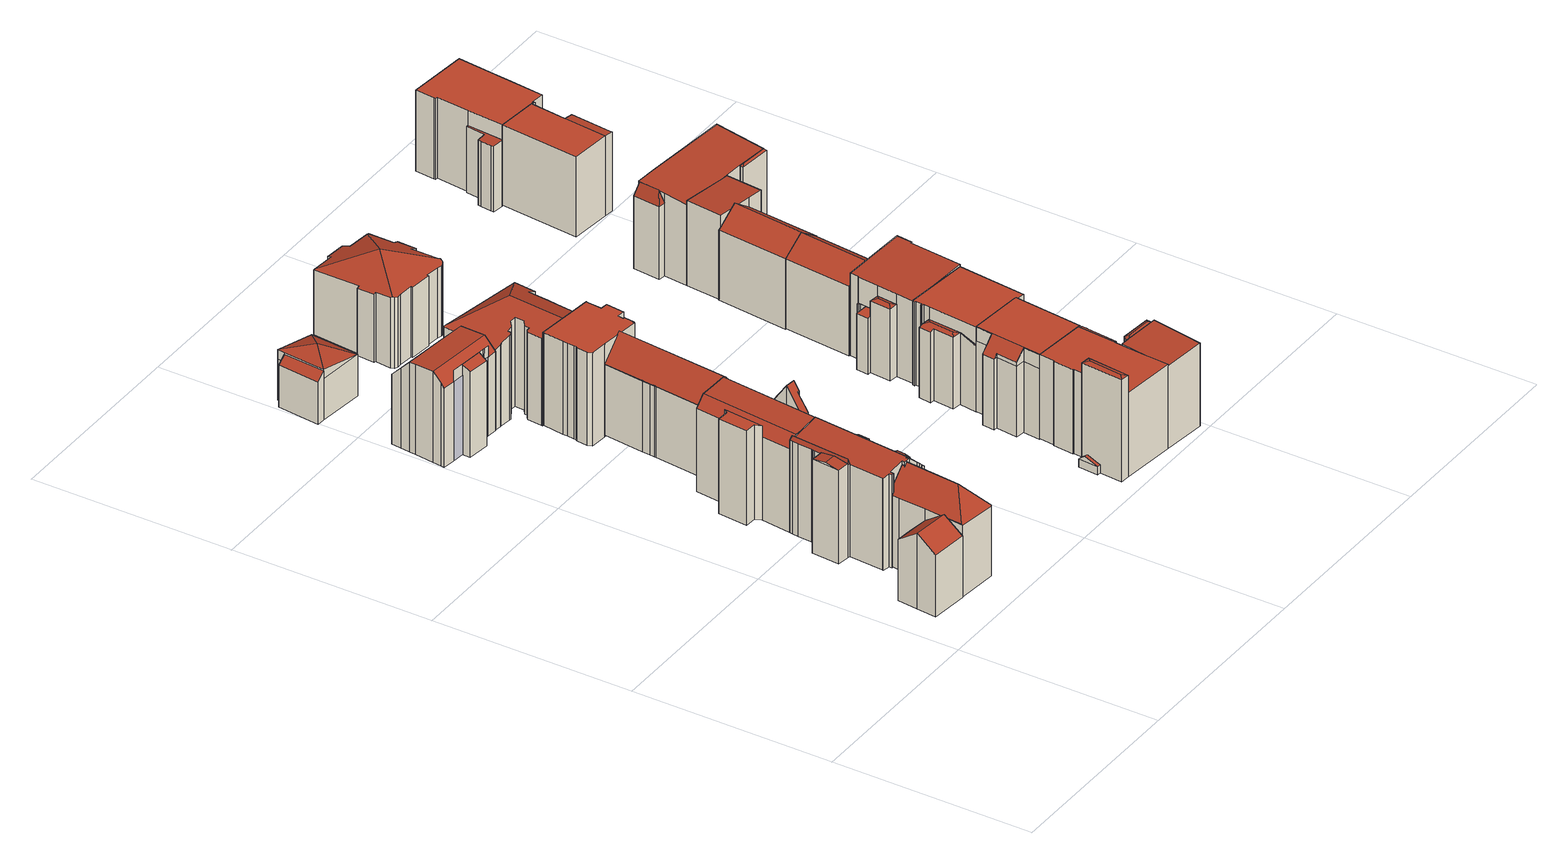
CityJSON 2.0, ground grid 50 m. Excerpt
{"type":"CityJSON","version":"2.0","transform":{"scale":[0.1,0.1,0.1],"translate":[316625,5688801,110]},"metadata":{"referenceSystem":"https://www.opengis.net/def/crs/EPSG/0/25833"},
"CityObjects":{
"building1":{"type":"Building","attributes":{"Dachtyp_tdc":"tdcGableRoof","Gemeindeschluessel":14713000,"Dachneigung":35.66,"QualitaetDacherkennung":67,"Geometrietyp2DReferenz":"3000","function":"31001_9998","roofType":"3100","measuredHeight":19.2},"geometry":[{"type":"MultiSurface","lod":"2","boundaries":[[[0,1,2,3]],[[1,4,5,2]],[[4,6,7,5]],[[6,8,9,7]],[[8,10,11,9]],[[10,12,13,11]],[[12,14,15,13]],[[14,0,3,15]],[[10,8,6,4]],[[4,1,0,14,12,10]],[[3,2,5,7,9,11,13,15]]],"semantics":{"surfaces":[{"type":"WallSurface"},{"type":"RoofSurface"},{"type":"GroundSurface"}],"values":[0,0,0,0,0,0,0,0,1,1,2]}}]},
"building2":{"type":"Building","attributes":{"Dachtyp_tdc":"tdcFreeFormRoof","Gemeindeschluessel":14713000,"Dachneigung":49.66,"QualitaetDacherkennung":85,"Geometrietyp2DReferenz":"3000","function":"31001_9998","roofType":"5000","measuredHeight":24.06},"geometry":[{"type":"MultiSurface","lod":"2","boundaries":[[[16,17,18,19]],[[17,20,21,18]],[[20,22,23,21]],[[22,24,25,23]],[[24,26,27,25]],[[26,28,29,27]],[[28,30,31,29]],[[30,32,33,31]],[[32,34,35,33]],[[34,36,37,35]],[[36,38,39,37]],[[38,40,41,39]],[[40,42,43,41]],[[42,44,45,43]],[[44,16,19,45]],[[30,46,47,48,32]],[[28,26,24,22,20,17,49,47,46]],[[16,44,42,40,38,36,34,48,47,49]],[[17,16,49]],[[30,28,46]],[[34,32,48]],[[19,18,21,23,25,27,29,31,33,35,37,39,41,43,45]]],"semantics":{"surfaces":[{"type":"WallSurface"},{"type":"RoofSurface"},{"type":"GroundSurface"}],"values":[0,0,0,0,0,0,0,0,0,0,0,0,0,0,0,1,1,1,0,0,0,2]}}]},
"building3":{"type":"Building","attributes":{"Gemeindeschluessel":14713000,"Geometrietyp2DReferenz":"3000","function":"31001_9998","roofType":"9999"},"children":["building3-1","building3-2","building3-3","building3-4","building3-5"]},
"building3-1":{"type":"BuildingPart","attributes":{"Dachtyp_tdc":"tdcGableRoof","Dachneigung":42.9,"QualitaetDacherkennung":61,"Geometrietyp2DReferenz":"3000","roofType":"3100","measuredHeight":24.78},"parents":["building3"],"geometry":[{"type":"MultiSurface","lod":"2","boundaries":[[[50,51,52,53]],[[51,54,55,56,52]],[[57,58,59,60,61]],[[58,62,63,64,59]],[[65,66,67,68,69]],[[66,70,71,67]],[[70,72,73,71]],[[72,74,75,73]],[[74,76,77,75]],[[76,78,79,77]],[[78,80,81,79]],[[80,82,83,81]],[[82,84,85,83]],[[84,86,87,85]],[[86,88,89,87]],[[88,90,91,89]],[[90,92,93,91]],[[92,94,95,93]],[[94,96,97,95]],[[96,98,99,97]],[[98,100,101,99]],[[100,102,103,101]],[[102,104,105,103]],[[106,107,108,109]],[[107,110,111,108]],[[110,112,113,111]],[[112,50,53,113]],[[107,106,104,102,100,98,96,94,92,90,88,86,84,82]],[[82,80,78,76,74,72,70,66,65,114,62,58,57,115,54,51,50,112,110,107]],[[53,52,56,116,117,60,59,64,118,119,68,67,71,73,75,77,79,81,83,85,87,89,91,93,95,97,99,101,103,105,109,108,111,113]],[[120,55,54,115]],[[120,116,56,55]],[[61,121,120,115,57]],[[61,60,117,121]],[[117,116,120,121]],[[122,63,62,114]],[[122,118,64,63]],[[69,123,122,114,65]],[[69,68,119,123]],[[119,118,122,123]],[[106,109,105,104]]],"semantics":{"surfaces":[{"type":"WallSurface"},{"type":"RoofSurface"},{"type":"GroundSurface"},{"type":"ClosureSurface"}],"values":[0,0,0,0,0,0,0,0,0,0,0,0,0,0,0,0,0,0,0,0,0,0,0,0,0,0,0,1,1,2,0,3,0,3,3,0,3,0,3,3,3]}}]},
"building3-2":{"type":"BuildingPart","attributes":{"Dachtyp_tdc":"tdcGableRoof","Dachneigung":10.07,"QualitaetDacherkennung":72,"Geometrietyp2DReferenz":"3000","roofType":"3100","measuredHeight":24.51},"parents":["building3"],"geometry":[{"type":"MultiSurface","lod":"2","boundaries":[[[124,125,126,127]],[[125,128,129,126]],[[128,130,131,132,129]],[[133,124,127,134,135]],[[133,136,137,124]],[[137,136,130,128,125]],[[130,136,133]],[[124,137,125]],[[127,126,129,132,134]],[[135,131,130,133]],[[135,134,132,131]]],"semantics":{"surfaces":[{"type":"WallSurface"},{"type":"RoofSurface"},{"type":"GroundSurface"},{"type":"ClosureSurface"}],"values":[0,0,0,0,1,1,0,0,2,0,3]}}]},
"building3-3":{"type":"BuildingPart","attributes":{"Dachtyp_tdc":"tdcFreeFormRoof","Dachneigung":46.69,"QualitaetDacherkennung":17,"Geometrietyp2DReferenz":"3000","roofType":"5000","measuredHeight":19.23},"parents":["building3"],"geometry":[{"type":"MultiSurface","lod":"2","boundaries":[[[63,123,119,64]],[[123,138,139,119]],[[138,140,141,139]],[[140,142,143,141]],[[142,144,145,143]],[[144,69,68,145]],[[69,144,146]],[[144,142,147,146]],[[142,140,148,147]],[[140,138,149,148]],[[138,123,63,122,123,149]],[[123,69,146,147,148,149]],[[64,119,139,141,143,145,68,119,118]],[[119,68,69,123]],[[119,123,122,118]],[[64,118,122,63]]],"semantics":{"surfaces":[{"type":"WallSurface"},{"type":"RoofSurface"},{"type":"GroundSurface"},{"type":"ClosureSurface"}],"values":[0,0,0,0,0,0,1,1,1,1,1,1,2,3,3,3]}}]},
"building3-4":{"type":"BuildingPart","attributes":{"Dachtyp_tdc":"tdcFreeFormRoof","Dachneigung":73.49,"QualitaetDacherkennung":35,"Geometrietyp2DReferenz":"3000","roofType":"5000","measuredHeight":24.81},"parents":["building3"],"geometry":[{"type":"MultiSurface","lod":"2","boundaries":[[[131,150,151,132]],[[150,152,153,151]],[[152,154,155,153]],[[154,156,157,155]],[[156,158,159,157]],[[158,160,161,159]],[[160,162,163,161]],[[162,164,106,109,163]],[[165,135,134,105,104]],[[166,164,162]],[[162,160,158,156,154,152,150,131,135,167,166]],[[167,135,165]],[[166,167,165,164]],[[134,132,151,153,155,157,159,161,163,109,105]],[[132,134,135,131]],[[104,106,164,165]],[[104,105,109,106]]],"semantics":{"surfaces":[{"type":"WallSurface"},{"type":"RoofSurface"},{"type":"GroundSurface"},{"type":"ClosureSurface"}],"values":[0,0,0,0,0,0,0,0,0,1,1,1,1,2,3,0,3]}}]},
"building3-5":{"type":"BuildingPart","attributes":{"Dachtyp_tdc":"tdcFreeFormRoof","Dachneigung":28.48,"QualitaetDacherkennung":35,"Geometrietyp2DReferenz":"3000","roofType":"5000","measuredHeight":18.74},"parents":["building3"],"geometry":[{"type":"MultiSurface","lod":"2","boundaries":[[[55,168,169,56]],[[168,170,171,169]],[[170,172,173,171]],[[172,174,175,173]],[[174,176,177,175]],[[176,61,60,177]],[[61,176,178]],[[176,174,179,178]],[[174,172,180,179]],[[172,170,181,180]],[[170,168,55,120,121,181]],[[121,61,178,179,180,181]],[[56,169,171,173,175,177,60,117,116]],[[117,60,61,121]],[[117,121,120,116]],[[56,116,120,55]]],"semantics":{"surfaces":[{"type":"WallSurface"},{"type":"RoofSurface"},{"type":"GroundSurface"},{"type":"ClosureSurface"}],"values":[0,0,0,0,0,0,1,1,1,1,1,1,2,3,3,3]}}]},
"building4":{"type":"Building","attributes":{"Gemeindeschluessel":14713000,"Geometrietyp2DReferenz":"3000","function":"31001_9998","roofType":"9999"},"children":["building4-1","building4-2","building4-3"]},
"building4-1":{"type":"BuildingPart","attributes":{"Dachtyp_tdc":"tdcGableRoof","Dachneigung":54.82,"QualitaetDacherkennung":81,"Geometrietyp2DReferenz":"3000","roofType":"3100","measuredHeight":24.18},"parents":["building4"],"geometry":[{"type":"MultiSurface","lod":"2","boundaries":[[[182,183,184,185]],[[186,187,188,189]],[[187,190,191,188]],[[190,192,193,191]],[[192,194,195,193]],[[194,196,197,195]],[[196,198,199,197]],[[198,182,185,199]],[[194,192,190,187,186,200,201]],[[201,202,183,182,198,196,194]],[[185,184,203,189,188,191,193,195,197,199]],[[204,202,201]],[[203,184,183,202,204]],[[200,204,201]],[[203,204,200,186,189]]],"semantics":{"surfaces":[{"type":"WallSurface"},{"type":"RoofSurface"},{"type":"GroundSurface"},{"type":"ClosureSurface"}],"values":[0,0,0,0,0,0,0,0,1,1,2,0,3,0,3]}}]},
"building4-2":{"type":"BuildingPart","attributes":{"Dachtyp_tdc":"tdcPolyFlatRoof","Dachneigung":0,"QualitaetDacherkennung":85,"Geometrietyp2DReferenz":"3000","roofType":"1000","measuredHeight":24.08},"parents":["building4"],"geometry":[{"type":"MultiSurface","lod":"2","boundaries":[[[205,206,207,208]],[[206,209,210,207]],[[209,211,210]],[[212,213,214,215,216]],[[213,217,218,214]],[[217,205,208,218]],[[217,213,212,209,206,205]],[[208,207,210,215,214,218]],[[216,211,209,212]],[[216,215,210,211]]],"semantics":{"surfaces":[{"type":"WallSurface"},{"type":"RoofSurface"},{"type":"GroundSurface"},{"type":"ClosureSurface"}],"values":[0,0,0,0,0,0,1,2,0,3]}}]},
"building4-3":{"type":"BuildingPart","attributes":{"Dachtyp_tdc":"tdcCutGableRoof","Dachneigung":43.24,"QualitaetDacherkennung":66,"Geometrietyp2DReferenz":"3000","roofType":"9999","measuredHeight":24.26},"parents":["building4"],"geometry":[{"type":"MultiSurface","lod":"2","boundaries":[[[219,220,221,222]],[[220,223,189,221]],[[223,186,189]],[[224,225,226,184,183]],[[225,227,228,226]],[[227,229,230,228]],[[229,231,232,230]],[[231,233,234,232]],[[233,235,236,234]],[[235,237,238,236]],[[237,216,215,238]],[[211,239,240,210]],[[239,241,242,240]],[[241,243,244,242]],[[243,245,246,244]],[[245,219,222,246]],[[233,231,229,227,225,224,202,204,200,223,220,219,245]],[[241,239,211,216,237,235]],[[245,243,241,235,233]],[[222,221,189,203,184,226,228,230,232,234,236,238,215,210,240,242,244,246]],[[200,186,223]],[[183,202,224]],[[184,203,204,202,183]],[[203,189,186,200,204]],[[211,210,215,216]]],"semantics":{"surfaces":[{"type":"WallSurface"},{"type":"RoofSurface"},{"type":"GroundSurface"},{"type":"ClosureSurface"}],"values":[0,0,0,0,0,0,0,0,0,0,0,0,0,0,0,0,1,1,1,2,0,0,3,3,3]}}]},
"building5":{"type":"Building","attributes":{"Gemeindeschluessel":14713000,"Geometrietyp2DReferenz":"3000","function":"31001_9998","roofType":"9999"},"children":["building5-1","building5-2"]},
"building5-1":{"type":"BuildingPart","attributes":{"Dachtyp_tdc":"tdcCutGableRoof","Dachneigung":46.83,"QualitaetDacherkennung":77,"Geometrietyp2DReferenz":"3000","roofType":"9999","measuredHeight":23.23},"parents":["building5"],"geometry":[{"type":"MultiSurface","lod":"2","boundaries":[[[247,248,249,250]],[[248,251,252,249]],[[251,253,254,252]],[[253,255,256,254]],[[255,257,258,256]],[[257,259,260,258]],[[259,261,260]],[[262,263,264,265]],[[263,266,267,264]],[[266,268,269,267]],[[268,270,271,269]],[[270,272,273,271]],[[272,247,250,273]],[[253,251,248,247,272]],[[268,266,263,262,261,259,257,255]],[[272,270,268,255,253]],[[250,249,252,254,256,258,260,265,264,267,269,271,273]],[[262,265,260,261]]],"semantics":{"surfaces":[{"type":"WallSurface"},{"type":"RoofSurface"},{"type":"GroundSurface"},{"type":"ClosureSurface"}],"values":[0,0,0,0,0,0,0,0,0,0,0,0,0,1,1,1,2,3]}}]},
"building5-2":{"type":"BuildingPart","attributes":{"Dachtyp_tdc":"tdcPolyFlatRoof","Dachneigung":31.83,"QualitaetDacherkennung":58,"Geometrietyp2DReferenz":"3000","roofType":"2100","measuredHeight":23},"parents":["building5"],"geometry":[{"type":"MultiSurface","lod":"2","boundaries":[[[274,275,276,260]],[[275,277,278,276]],[[277,279,280,278]],[[279,281,282,280]],[[281,283,284,282]],[[283,285,286,284]],[[285,287,265,286]],[[287,262,265]],[[274,260,261]],[[287,285,283,281,279,277,275,274]],[[276,278,280,282,284,286,265,286,260]],[[261,288,285,287,274]],[[286,265,262,288]],[[260,286,288,261]],[[288,262,287,285]]],"semantics":{"surfaces":[{"type":"WallSurface"},{"type":"RoofSurface"},{"type":"GroundSurface"},{"type":"ClosureSurface"}],"values":[0,0,0,0,0,0,0,0,0,1,2,0,3,3,3]}}]},
"building6":{"type":"Building","attributes":{"Gemeindeschluessel":14713000,"Geometrietyp2DReferenz":"3000","function":"31001_9998","roofType":"9999"},"children":["building6-1","building6-2","building6-3"]},
"building6-1":{"type":"BuildingPart","attributes":{"Dachtyp_tdc":"tdcPolyFlatRoof","Dachneigung":40.54,"QualitaetDacherkennung":73,"Geometrietyp2DReferenz":"3000","roofType":"2100","measuredHeight":12.53},"parents":["building6"],"geometry":[{"type":"MultiSurface","lod":"2","boundaries":[[[289,290,291,292,293]],[[290,294,295,291]],[[294,296,297,295]],[[296,298,297]],[[296,294,290,289]],[[292,291,295,297]],[[293,292,297,298]],[[293,298,296,289]]],"semantics":{"surfaces":[{"type":"WallSurface"},{"type":"RoofSurface"},{"type":"GroundSurface"},{"type":"ClosureSurface"}],"values":[0,0,0,0,1,2,3,3]}}]},
"building6-2":{"type":"BuildingPart","attributes":{"Dachtyp_tdc":"tdcFreeFormRoof","Dachneigung":34.04,"QualitaetDacherkennung":12,"Geometrietyp2DReferenz":"3000","roofType":"5000","measuredHeight":3.43},"parents":["building6"],"geometry":[{"type":"MultiSurface","lod":"2","boundaries":[[[299,300,301,302]],[[300,303,304,301]],[[303,305,306,304]],[[307,305,303]],[[308,307,303,300]],[[308,300,299]],[[307,308,299,305]],[[302,301,304,306]],[[302,306,305,299]]],"semantics":{"surfaces":[{"type":"WallSurface"},{"type":"RoofSurface"},{"type":"GroundSurface"},{"type":"ClosureSurface"}],"values":[0,0,0,1,1,1,1,2,3]}}]},
"building6-3":{"type":"BuildingPart","attributes":{"Dachtyp_tdc":"tdcTentRoof","Dachneigung":29.55,"QualitaetDacherkennung":36,"Geometrietyp2DReferenz":"3000","roofType":"3500","measuredHeight":13.96},"parents":["building6"],"geometry":[{"type":"MultiSurface","lod":"2","boundaries":[[[309,310,311,306,305]],[[310,293,292,311]],[[298,312,313,297]],[[312,314,315,313]],[[314,316,317,315]],[[316,318,299,302,317]],[[319,320,318,316,321]],[[322,319,321]],[[323,324,322,321]],[[316,325,323,321]],[[312,323,325,314]],[[314,325,316]],[[298,296,324,323,312]],[[310,319,322,289,293]],[[318,320,309]],[[309,320,319,310]],[[302,306,311,292,297,313,315,317]],[[305,299,318,309]],[[305,306,302,299]],[[297,292,293,298]],[[324,296,289,322]],[[293,289,296,298]]],"semantics":{"surfaces":[{"type":"WallSurface"},{"type":"RoofSurface"},{"type":"GroundSurface"},{"type":"ClosureSurface"}],"values":[0,0,0,0,0,0,1,1,1,1,0,0,0,0,0,0,2,0,3,3,0,3]}}]},
"building7":{"type":"Building","attributes":{"Dachtyp_tdc":"tdcFreeFormRoof","Gemeindeschluessel":14713000,"Dachneigung":48.97,"QualitaetDacherkennung":94,"Geometrietyp2DReferenz":"3000","function":"31001_9998","roofType":"5000","measuredHeight":24.04},"geometry":[{"type":"MultiSurface","lod":"2","boundaries":[[[326,327,328,329]],[[327,330,331,328]],[[330,332,333,331]],[[332,334,335,333]],[[334,336,337,335]],[[336,338,339,337]],[[338,340,341,339]],[[340,342,343,341]],[[342,344,345,343]],[[344,346,347,345]],[[346,348,349,347]],[[348,350,351,349]],[[350,326,329,351]],[[352,353,354,355,356,357,358,359]],[[360,361,362,363,338,352,359,364,365]],[[346,360,365,348]],[[348,365,364,350]],[[350,364,359,358,326]],[[338,363,340]],[[340,363,362,342]],[[342,362,361,344]],[[344,361,360,346]],[[326,358,357,327]],[[327,357,356,330]],[[330,356,355,332]],[[332,355,354,334]],[[334,354,353,336]],[[336,353,352,338]],[[329,328,331,333,335,337,339,341,343,345,347,349,351]]],"semantics":{"surfaces":[{"type":"WallSurface"},{"type":"RoofSurface"},{"type":"GroundSurface"}],"values":[0,0,0,0,0,0,0,0,0,0,0,0,0,1,1,0,0,0,0,0,0,0,0,0,0,0,0,0,2]}}]},
"building8":{"type":"Building","attributes":{"Dachtyp_tdc":"tdcPolyFlatRoof","Gemeindeschluessel":14713000,"Dachneigung":0,"QualitaetDacherkennung":50,"Geometrietyp2DReferenz":"3000","function":"31001_9998","roofType":"1000","measuredHeight":23.64},"geometry":[{"type":"MultiSurface","lod":"2","boundaries":[[[366,367,368,369]],[[367,370,371,368]],[[370,372,373,371]],[[372,374,375,373]],[[374,376,377,375]],[[376,378,379,377]],[[378,380,381,379]],[[380,382,383,381]],[[382,384,385,383]],[[384,386,387,385]],[[386,388,389,387]],[[388,390,391,389]],[[390,392,393,391]],[[392,394,395,393]],[[394,396,397,395]],[[396,398,399,397]],[[398,400,401,399]],[[400,402,403,401]],[[402,404,405,403]],[[404,406,407,405]],[[406,366,369,407]],[[406,404,402,400,398,396,394,392,390,388,386,384,382,380,378,376,374,372,370,367,366]],[[369,368,371,373,375,377,379,381,383,385,387,389,391,393,395,397,399,401,403,405,407]]],"semantics":{"surfaces":[{"type":"WallSurface"},{"type":"RoofSurface"},{"type":"GroundSurface"}],"values":[0,0,0,0,0,0,0,0,0,0,0,0,0,0,0,0,0,0,0,0,0,1,2]}}]},
"building9":{"type":"Building","attributes":{"Dachtyp_tdc":"tdcFreeFormRoof","Gemeindeschluessel":14713000,"Dachneigung":12.59,"QualitaetDacherkennung":26,"Geometrietyp2DReferenz":"3000","function":"31001_9998","roofType":"5000","measuredHeight":23.69},"geometry":[{"type":"MultiSurface","lod":"2","boundaries":[[[408,409,410,411]],[[409,412,413,410]],[[412,414,415,413]],[[414,416,417,415]],[[416,418,419,417]],[[418,420,421,419]],[[420,422,423,421]],[[422,424,425,423]],[[424,426,427,425]],[[426,428,429,427]],[[428,430,431,429]],[[430,432,433,431]],[[432,434,435,433]],[[434,436,437,435]],[[436,438,439,437]],[[438,440,441,439]],[[440,442,443,441]],[[442,444,445,443]],[[444,446,447,445]],[[446,448,449,447]],[[448,450,451,449]],[[450,452,453,451]],[[452,454,455,453]],[[454,456,457,455]],[[456,408,411,457]],[[446,458,459]],[[440,438,436,434,432,430,428,426,424,422,420,418,416,414,412,409,460,459,458,444,442]],[[408,456,454,452,450,448,446,459,460]],[[409,408,460]],[[446,444,458]],[[411,410,413,415,417,419,421,423,425,427,429,431,433,435,437,439,441,443,445,447,449,451,453,455,457]]],"semantics":{"surfaces":[{"type":"WallSurface"},{"type":"RoofSurface"},{"type":"GroundSurface"}],"values":[0,0,0,0,0,0,0,0,0,0,0,0,0,0,0,0,0,0,0,0,0,0,0,0,0,1,1,1,0,0,2]}}]},
"building10":{"type":"Building","attributes":{"Gemeindeschluessel":14713000,"Dachtyp_tdc":"tdcFreeFormRoof","Dachneigung":23.76,"QualitaetDacherkennung":36,"Geometrietyp2DReferenz":"3000","function":"31001_9998","roofType":"5000","measuredHeight":21.15},"geometry":[{"type":"MultiSurface","lod":"2","boundaries":[[[461,462,463,464]],[[462,465,466,463]],[[465,467,468,466]],[[467,469,470,468]],[[469,471,472,470]],[[471,473,474,472]],[[473,475,476,474]],[[475,477,478,476]],[[477,479,480,478]],[[479,481,482,480]],[[481,483,484,482]],[[483,485,486,484]],[[485,487,488,486]],[[487,489,490,488]],[[489,491,492,490]],[[491,493,494,492]],[[493,495,496,494]],[[495,497,498,496]],[[497,499,500,498]],[[499,501,502,500]],[[501,503,504,502]],[[503,505,506,504]],[[505,507,508,506]],[[507,509,510,508]],[[509,511,512,510]],[[511,513,514,512]],[[513,515,516,514]],[[515,517,518,516]],[[517,461,464,518]],[[519,520,479,477,475,473,521]],[[522,493,491,489,487,485,483,481,520,519]],[[497,495,522,519,523,517,515,513,511,509,507,505,503,501,499]],[[519,521,471,469,467,465,462,461,523]],[[473,471,521]],[[481,479,520]],[[495,493,522]],[[461,517,523]],[[464,463,466,468,470,472,474,476,478,480,482,484,486,488,490,492,494,496,498,500,502,504,506,508,510,512,514,516,518]]],"semantics":{"surfaces":[{"type":"WallSurface"},{"type":"RoofSurface"},{"type":"GroundSurface"}],"values":[0,0,0,0,0,0,0,0,0,0,0,0,0,0,0,0,0,0,0,0,0,0,0,0,0,0,0,0,0,1,1,1,1,0,0,0,0,2]}}]},
"building11":{"type":"Building","attributes":{"Gemeindeschluessel":14713000,"Geometrietyp2DReferenz":"3000","function":"31001_9998","roofType":"9999"},"children":["building11-1","building11-2","building11-3","building11-4","building11-5","building11-6"]},
"building11-1":{"type":"BuildingPart","attributes":{"Dachtyp_tdc":"tdcPolyFlatRoof","Dachneigung":3.81,"QualitaetDacherkennung":78,"Geometrietyp2DReferenz":"3000","roofType":"2100","measuredHeight":21.88},"parents":["building11"],"geometry":[{"type":"MultiSurface","lod":"2","boundaries":[[[524,525,526,527,528]],[[525,529,530,526]],[[531,532,533,534,535,536]],[[532,531,537,529,525,524]],[[527,526,530,535,534]],[[536,537,531]],[[535,530,529,537,536]],[[528,533,532,524]],[[528,527,534,533]]],"semantics":{"surfaces":[{"type":"WallSurface"},{"type":"RoofSurface"},{"type":"GroundSurface"},{"type":"ClosureSurface"}],"values":[0,0,0,1,2,0,3,0,3]}}]},
"building11-2":{"type":"BuildingPart","attributes":{"Dachtyp_tdc":"tdcFreeFormRoof","Dachneigung":13.21,"QualitaetDacherkennung":12,"Geometrietyp2DReferenz":"3000","roofType":"5000","measuredHeight":26.23},"parents":["building11"],"geometry":[{"type":"MultiSurface","lod":"2","boundaries":[[[538,539,540,541,542]],[[543,544,545,546,547,548]],[[549,544,543]],[[550,549,543,539]],[[550,539,538]],[[549,550,538,544]],[[541,540,551,547,546]],[[548,552,553,551,540,539,543]],[[548,547,551,553]],[[548,553,552]],[[542,545,544,538]],[[542,541,546,545]]],"semantics":{"surfaces":[{"type":"WallSurface"},{"type":"RoofSurface"},{"type":"GroundSurface"},{"type":"ClosureSurface"}],"values":[0,0,1,1,1,1,2,0,3,3,0,3]}}]},
"building11-3":{"type":"BuildingPart","attributes":{"Dachtyp_tdc":"tdcFreeFormRoof","Dachneigung":37.35,"QualitaetDacherkennung":47,"Geometrietyp2DReferenz":"3000","roofType":"5000","measuredHeight":21.34},"parents":["building11"],"geometry":[{"type":"MultiSurface","lod":"2","boundaries":[[[554,555,556,557]],[[555,558,559,556]],[[558,560,561,559]],[[562,563,564,565]],[[563,566,567,564]],[[566,568,569,567]],[[568,554,557,569]],[[563,562,570]],[[562,560,571,572,570]],[[560,558,571]],[[558,555,572,571]],[[555,554,568,566,563,570,572]],[[557,556,559,561,565,564,567,569]],[[565,561,560,562]]],"semantics":{"surfaces":[{"type":"WallSurface"},{"type":"RoofSurface"},{"type":"GroundSurface"},{"type":"ClosureSurface"}],"values":[0,0,0,0,0,0,0,1,1,1,1,1,2,3]}}]},
"building11-4":{"type":"BuildingPart","attributes":{"Dachtyp_tdc":"tdcFreeFormRoof","Dachneigung":25.87,"QualitaetDacherkennung":15,"Geometrietyp2DReferenz":"3000","roofType":"5000","measuredHeight":21.56},"parents":["building11"],"geometry":[{"type":"MultiSurface","lod":"2","boundaries":[[[533,573,574,534]],[[573,575,576,574]],[[575,577,578,576]],[[577,528,527,578]],[[579,528,577]],[[580,579,577,575]],[[581,580,575,573]],[[581,573,533]],[[579,580,581,533,528]],[[534,574,576,578,527]],[[534,527,528,533]]],"semantics":{"surfaces":[{"type":"WallSurface"},{"type":"RoofSurface"},{"type":"GroundSurface"},{"type":"ClosureSurface"}],"values":[0,0,0,0,1,1,1,1,1,2,3]}}]},
"building11-5":{"type":"BuildingPart","attributes":{"Dachtyp_tdc":"tdcPolyFlatRoof","Dachneigung":0,"QualitaetDacherkennung":34,"Geometrietyp2DReferenz":"3000","roofType":"1000","measuredHeight":21.44},"parents":["building11"],"geometry":[{"type":"MultiSurface","lod":"2","boundaries":[[[545,582,583,546]],[[582,584,585,583]],[[584,586,587,585]],[[586,588,589,587]],[[588,590,591,589]],[[590,592,562,565,591]],[[593,536,535,561,560]],[[594,542,541,530,529]],[[542,594,537,536,593,592,590,588,586,584,582,545]],[[546,583,585,587,589,591,565,561,535,530,541]],[[560,562,592,593]],[[560,561,565,562]],[[529,537,594]],[[530,535,536,537,529]],[[546,541,542,545]]],"semantics":{"surfaces":[{"type":"WallSurface"},{"type":"RoofSurface"},{"type":"GroundSurface"},{"type":"ClosureSurface"}],"values":[0,0,0,0,0,0,0,0,1,2,0,3,0,3,3]}}]},
"building11-6":{"type":"BuildingPart","attributes":{"Dachtyp_tdc":"tdcGableRoof","Dachneigung":18.85,"QualitaetDacherkennung":16,"Geometrietyp2DReferenz":"3000","roofType":"3100","measuredHeight":3.29},"parents":["building11"],"geometry":[{"type":"MultiSurface","lod":"2","boundaries":[[[553,595,596,551]],[[595,597,598,596]],[[597,548,547,598]],[[597,595,599]],[[595,553,552,599]],[[548,597,599,552]],[[551,596,598,547]],[[551,547,548,553]],[[553,548,552]]],"semantics":{"surfaces":[{"type":"WallSurface"},{"type":"RoofSurface"},{"type":"GroundSurface"},{"type":"ClosureSurface"}],"values":[0,0,0,0,1,1,2,3,3]}}]},
"building12":{"type":"Building","attributes":{"Dachtyp_tdc":"tdcFreeFormRoof","Gemeindeschluessel":14713000,"Dachneigung":0.513,"QualitaetDacherkennung":69,"Geometrietyp2DReferenz":"3000","function":"31001_9998","roofType":"5000","measuredHeight":21.73},"geometry":[{"type":"MultiSurface","lod":"2","boundaries":[[[600,601,602,603]],[[601,604,605,602]],[[604,606,607,605]],[[606,608,609,607]],[[608,610,611,609]],[[610,612,613,611]],[[612,614,615,613]],[[614,616,617,615]],[[616,618,619,617]],[[618,620,621,619]],[[620,622,623,621]],[[622,624,625,623]],[[624,626,627,625]],[[626,628,629,627]],[[628,600,603,629]],[[630,631,620,618,632,633,634,635,636,637]],[[638,639,640,641,642,643]],[[641,644,637,636,642]],[[624,630,637,644,626]],[[626,644,641,640,628]],[[601,638,643,604]],[[604,643,642,606]],[[606,642,636,608]],[[628,640,639,600]],[[600,639,638,601]],[[608,636,635,610]],[[610,635,634,612]],[[612,634,633,614]],[[614,633,632,616]],[[616,632,618]],[[622,631,630,624]],[[620,631,622]],[[603,602,605,607,609,611,613,615,617,619,621,623,625,627,629]]],"semantics":{"surfaces":[{"type":"WallSurface"},{"type":"RoofSurface"},{"type":"GroundSurface"}],"values":[0,0,0,0,0,0,0,0,0,0,0,0,0,0,0,1,1,1,0,0,0,0,0,0,0,0,0,0,0,0,0,0,2]}}]},
"building13":{"type":"Building","attributes":{"Gemeindeschluessel":14713000,"Geometrietyp2DReferenz":"3000","function":"31001_9998","roofType":"9999"},"children":["building13-1","building13-2"]},
"building13-1":{"type":"BuildingPart","attributes":{"Dachtyp_tdc":"tdcFreeFormRoof","Dachneigung":19.78,"QualitaetDacherkennung":13,"Geometrietyp2DReferenz":"3000","roofType":"5000","measuredHeight":18.66},"parents":["building13"],"geometry":[{"type":"MultiSurface","lod":"2","boundaries":[[[645,646,647,648]],[[646,649,650,647]],[[649,651,652,650]],[[651,653,654,652]],[[653,655,656,654]],[[655,657,658,656]],[[657,659,660,658]],[[659,661,662,660]],[[661,663,664,662]],[[661,659,665]],[[659,657,655,653,651,666,665]],[[651,649,666]],[[649,646,645,667]],[[649,667,663,661,665,666]],[[648,647,650,652,654,656,658,660,662,664,668]],[[667,668,664,663]],[[668,667,645,648]]],"semantics":{"surfaces":[{"type":"WallSurface"},{"type":"RoofSurface"},{"type":"GroundSurface"},{"type":"ClosureSurface"}],"values":[0,0,0,0,0,0,0,0,0,1,1,1,1,1,2,3,3]}}]},
"building13-2":{"type":"BuildingPart","attributes":{"Dachtyp_tdc":"tdcPolyFlatRoof","Dachneigung":0,"QualitaetDacherkennung":49,"Geometrietyp2DReferenz":"3000","roofType":"1000","measuredHeight":21.27},"parents":["building13"],"geometry":[{"type":"MultiSurface","lod":"2","boundaries":[[[669,670,645,648,671]],[[672,673,674,664,663]],[[673,675,676,674]],[[675,677,678,676]],[[677,679,680,678]],[[679,681,682,680]],[[681,683,684,682]],[[683,685,686,684]],[[685,687,688,686]],[[687,689,690,688]],[[689,691,692,690]],[[691,669,671,692]],[[691,689,687,685,683,681,679,677,675,673,672,670,669]],[[671,648,668,664,674,676,678,680,682,684,686,688,690,692]],[[663,667,645,670,672]],[[663,664,668,667]],[[668,648,645,667]]],"semantics":{"surfaces":[{"type":"WallSurface"},{"type":"RoofSurface"},{"type":"GroundSurface"},{"type":"ClosureSurface"}],"values":[0,0,0,0,0,0,0,0,0,0,0,0,1,2,0,3,3]}}]},
"building14":{"type":"Building","attributes":{"Gemeindeschluessel":14713000,"Geometrietyp2DReferenz":"3000","function":"31001_9998","roofType":"9999"},"children":["building14-1","building14-2","building14-3"]},
"building14-1":{"type":"BuildingPart","attributes":{"Dachtyp_tdc":"tdcPolyFlatRoof","Dachneigung":0,"QualitaetDacherkennung":19,"Geometrietyp2DReferenz":"3000","roofType":"1000","measuredHeight":14.29},"parents":["building14"],"geometry":[{"type":"MultiSurface","lod":"2","boundaries":[[[693,694,695,696,697,698,699,700,701]],[[702,703,704,705,706,707,708,709,710]],[[700,699,704,703]],[[699,698,705,704]],[[698,697,706,705]],[[697,696,707,706]],[[696,695,708,707]],[[695,694,709,708]],[[694,693,710,709]],[[703,702,701,700]],[[702,710,693,701]]],"semantics":{"surfaces":[{"type":"RoofSurface"},{"type":"GroundSurface"},{"type":"WallSurface"},{"type":"ClosureSurface"}],"values":[0,1,2,2,2,2,2,2,2,3,3]}}]},
"building14-2":{"type":"BuildingPart","attributes":{"Dachtyp_tdc":"tdcFreeFormRoof","Dachneigung":19.51,"QualitaetDacherkennung":13,"Geometrietyp2DReferenz":"3000","roofType":"5000","measuredHeight":18.63},"parents":["building14"],"geometry":[{"type":"MultiSurface","lod":"2","boundaries":[[[711,712,713,714]],[[712,715,700,703,713]],[[716,717,715]],[[718,716,715,712]],[[718,712,711]],[[716,718,711,717]],[[713,703,702,714]],[[701,700,715,717]],[[701,702,703,700]],[[714,702,701,717,711]]],"semantics":{"surfaces":[{"type":"WallSurface"},{"type":"RoofSurface"},{"type":"GroundSurface"},{"type":"ClosureSurface"}],"values":[0,0,1,1,1,1,2,0,3,3]}}]},
"building14-3":{"type":"BuildingPart","attributes":{"Dachtyp_tdc":"tdcPolyFlatRoof","Dachneigung":3.36,"QualitaetDacherkennung":73,"Geometrietyp2DReferenz":"3000","roofType":"2100","measuredHeight":21.91},"parents":["building14"],"geometry":[{"type":"MultiSurface","lod":"2","boundaries":[[[719,720,721,710,693]],[[720,722,723,721]],[[722,724,725,723]],[[724,726,727,725]],[[726,728,729,727]],[[728,730,731,729]],[[730,732,692,731]],[[732,733,690,692]],[[733,734,711,714,690]],[[733,732,730,728,726,724,722,720,719,735,734]],[[702,710,721,723,725,727,729,731,692,690,714]],[[717,711,734,735]],[[717,701,702,714,711]],[[693,701,717,735,719]],[[693,710,702,701]]],"semantics":{"surfaces":[{"type":"WallSurface"},{"type":"RoofSurface"},{"type":"GroundSurface"},{"type":"ClosureSurface"}],"values":[0,0,0,0,0,0,0,0,0,1,2,0,3,0,3]}}]},
"building15":{"type":"Building","attributes":{"Dachtyp_tdc":"tdcGableRoof","Gemeindeschluessel":14713000,"Dachneigung":35.27,"QualitaetDacherkennung":89,"Geometrietyp2DReferenz":"3000","function":"31001_9998","roofType":"3100","measuredHeight":21.63},"geometry":[{"type":"MultiSurface","lod":"2","boundaries":[[[736,737,738,739]],[[737,740,725,738]],[[740,741,723,725]],[[741,742,743,723]],[[742,736,739,743]],[[742,744,745,746,736]],[[737,746,745,740]],[[741,744,742]],[[740,745,744,741]],[[736,746,737]],[[739,738,725,723,743]]],"semantics":{"surfaces":[{"type":"WallSurface"},{"type":"RoofSurface"},{"type":"GroundSurface"}],"values":[0,0,0,0,0,1,1,0,0,0,2]}}]},
"building16":{"type":"Building","attributes":{"Dachtyp_tdc":"tdcGableRoof","Gemeindeschluessel":14713000,"Dachneigung":35.43,"QualitaetDacherkennung":91,"Geometrietyp2DReferenz":"3000","function":"31001_9998","roofType":"3100","measuredHeight":21.78},"geometry":[{"type":"MultiSurface","lod":"2","boundaries":[[[747,748,749,750]],[[748,751,752,749]],[[751,753,754,752]],[[753,755,756,754]],[[755,747,750,756]],[[755,757,758,759,747]],[[760,758,757,761]],[[753,761,757,755]],[[751,760,761,753]],[[748,759,758,760,751]],[[747,759,748]],[[750,749,752,754,756]]],"semantics":{"surfaces":[{"type":"WallSurface"},{"type":"RoofSurface"},{"type":"GroundSurface"}],"values":[0,0,0,0,0,1,1,0,0,0,0,2]}}]},
"building17":{"type":"Building","attributes":{"Gemeindeschluessel":14713000,"Geometrietyp2DReferenz":"3000","function":"31001_9998","roofType":"9999"},"children":["building17-1","building17-2","building17-3","building17-4"]},
"building17-1":{"type":"BuildingPart","attributes":{"Dachtyp_tdc":"tdcPolyFlatRoof","Dachneigung":4.75,"QualitaetDacherkennung":72,"Geometrietyp2DReferenz":"3000","roofType":"2100","measuredHeight":21.55},"parents":["building17"],"geometry":[{"type":"MultiSurface","lod":"2","boundaries":[[[762,763,764,765]],[[763,766,767,764]],[[766,768,769,767]],[[768,770,771,772,769]],[[768,766,763,762,773,770]],[[772,765,764,767,769]],[[773,771,770]],[[762,765,772,771,773]]],"semantics":{"surfaces":[{"type":"WallSurface"},{"type":"RoofSurface"},{"type":"GroundSurface"},{"type":"ClosureSurface"}],"values":[0,0,0,0,1,2,0,3]}}]},
"building17-2":{"type":"BuildingPart","attributes":{"Dachtyp_tdc":"tdcPolyFlatRoof","Dachneigung":4.48,"QualitaetDacherkennung":48,"Geometrietyp2DReferenz":"3000","roofType":"2100","measuredHeight":21.52},"parents":["building17"],"geometry":[{"type":"MultiSurface","lod":"2","boundaries":[[[774,775,762,765,776,777]],[[771,778,779,780,772]],[[781,782,783,784]],[[782,785,786,783]],[[785,787,788,789,786]],[[785,782,781,778,771,773,775,774,787]],[[789,776,765,772,780,784,783,786]],[[774,777,788,787]],[[777,776,789,788]],[[773,762,775]],[[771,772,765,762,773]],[[784,790,779,778,781]],[[784,780,779,790]]],"semantics":{"surfaces":[{"type":"WallSurface"},{"type":"RoofSurface"},{"type":"GroundSurface"},{"type":"ClosureSurface"}],"values":[0,0,0,0,0,1,2,0,3,0,3,0,3]}}]},
"building17-3":{"type":"BuildingPart","attributes":{"Dachtyp_tdc":"tdcFreeFormRoof","Dachneigung":45.44,"QualitaetDacherkennung":13,"Geometrietyp2DReferenz":"3000","roofType":"5000","measuredHeight":20.92},"parents":["building17"],"geometry":[{"type":"MultiSurface","lod":"2","boundaries":[[[788,791,792,789]],[[791,793,794,792]],[[793,777,776,794]],[[795,777,793]],[[796,795,793,791]],[[796,791,788]],[[795,796,788,777]],[[789,792,794,776]],[[789,776,777,788]]],"semantics":{"surfaces":[{"type":"WallSurface"},{"type":"RoofSurface"},{"type":"GroundSurface"},{"type":"ClosureSurface"}],"values":[0,0,0,1,1,1,1,2,3]}}]},
"building17-4":{"type":"BuildingPart","attributes":{"Dachtyp_tdc":"tdcFreeFormRoof","Dachneigung":75.86,"QualitaetDacherkennung":32,"Geometrietyp2DReferenz":"3000","roofType":"5000","measuredHeight":21.97},"parents":["building17"],"geometry":[{"type":"MultiSurface","lod":"2","boundaries":[[[797,798,784,799]],[[798,790,784]],[[779,800,801,780]],[[800,797,799,801]],[[790,798,797,802]],[[797,800,803,802]],[[800,779,803]],[[779,790,802,803]],[[799,784,780,801]],[[780,784,790,779]]],"semantics":{"surfaces":[{"type":"WallSurface"},{"type":"RoofSurface"},{"type":"GroundSurface"},{"type":"ClosureSurface"}],"values":[0,0,0,0,1,1,1,1,2,3]}}]},
"building18":{"type":"Building","attributes":{"Gemeindeschluessel":14713000,"Geometrietyp2DReferenz":"3000","function":"31001_9998","roofType":"9999"},"children":["building18-1","building18-2"]},
"building18-1":{"type":"BuildingPart","attributes":{"Dachtyp_tdc":"tdcPolyFlatRoof","Dachneigung":0,"QualitaetDacherkennung":68,"Geometrietyp2DReferenz":"3000","roofType":"1000","measuredHeight":20.4},"parents":["building18"],"geometry":[{"type":"MultiSurface","lod":"2","boundaries":[[[804,805,806,807]],[[805,808,809,806]],[[808,810,811,809]],[[812,813,814,815]],[[813,816,817,814]],[[816,804,807,817]],[[816,813,812,810,808,805,804]],[[807,806,809,811,815,814,817]],[[815,811,810,812]]],"semantics":{"surfaces":[{"type":"WallSurface"},{"type":"RoofSurface"},{"type":"GroundSurface"},{"type":"ClosureSurface"}],"values":[0,0,0,0,0,0,1,2,3]}}]},
"building18-2":{"type":"BuildingPart","attributes":{"Dachtyp_tdc":"tdcPolyFlatRoof","Dachneigung":5.26,"QualitaetDacherkennung":82,"Geometrietyp2DReferenz":"3000","roofType":"2100","measuredHeight":20.42},"parents":["building18"],"geometry":[{"type":"MultiSurface","lod":"2","boundaries":[[[818,819,820,821]],[[819,822,823,820]],[[822,812,815,823]],[[818,821,811,810]],[[810,812,822,819,818]],[[821,820,823,815,811]],[[810,811,815,812]]],"semantics":{"surfaces":[{"type":"WallSurface"},{"type":"RoofSurface"},{"type":"GroundSurface"},{"type":"ClosureSurface"}],"values":[0,0,0,0,1,2,3]}}]},
"building19":{"type":"Building","attributes":{"Gemeindeschluessel":14713000,"Geometrietyp2DReferenz":"3000","function":"31001_9998","roofType":"9999"},"children":["building19-1","building19-2"]},
"building19-1":{"type":"BuildingPart","attributes":{"Dachtyp_tdc":"tdcPolyFlatRoof","Dachneigung":4.87,"QualitaetDacherkennung":46,"Geometrietyp2DReferenz":"3000","roofType":"2100","measuredHeight":16.79},"parents":["building19"],"geometry":[{"type":"MultiSurface","lod":"2","boundaries":[[[824,825,826,827]],[[825,828,829,826]],[[830,831,832,833]],[[831,834,835,832]],[[834,836,837,835]],[[836,838,839,837]],[[838,840,841,839]],[[840,824,827,841]],[[840,838,836,834,831,830,828,825,824]],[[827,826,829,833,832,835,837,839,841]],[[833,829,828,830]]],"semantics":{"surfaces":[{"type":"WallSurface"},{"type":"RoofSurface"},{"type":"GroundSurface"},{"type":"ClosureSurface"}],"values":[0,0,0,0,0,0,0,0,1,2,3]}}]},
"building19-2":{"type":"BuildingPart","attributes":{"Dachtyp_tdc":"tdcPolyFlatRoof","Dachneigung":0,"QualitaetDacherkennung":68,"Geometrietyp2DReferenz":"3000","roofType":"1000","measuredHeight":20.55},"parents":["building19"],"geometry":[{"type":"MultiSurface","lod":"2","boundaries":[[[842,843,844,829,828]],[[843,845,846,844]],[[845,847,848,846]],[[847,849,850,848]],[[849,851,852,850]],[[851,853,854,852]],[[853,855,856,854]],[[855,857,858,856]],[[857,859,860,858]],[[859,861,862,860]],[[861,863,864,862]],[[863,865,866,864]],[[865,867,830,833,866]],[[867,865,863,861,859,857,855,853,851,849,847,845,843,842]],[[829,844,846,848,850,852,854,856,858,860,862,864,866,833]],[[828,830,867,842]],[[828,829,833,830]]],"semantics":{"surfaces":[{"type":"WallSurface"},{"type":"RoofSurface"},{"type":"GroundSurface"},{"type":"ClosureSurface"}],"values":[0,0,0,0,0,0,0,0,0,0,0,0,0,1,2,0,3]}}]}
},
"vertices":[
[127,195,172],[171,190,172],[171,190,16],[127,195,16],[167,140,208],[167,140,16],[162,90,173],[162,90,16],[70,100,173],[70,100,16],[75,149,208],[75,149,16],[80,200,172],[80,200,16],[108,197,172],[108,197,16],
[223,273,252],[237,271,249],[237,271,18],[223,273,18],[238,279,248],[238,279,18],[275,276,204],[275,276,18],[275,269,203],[275,269,18],[281,268,196],[281,268,18],[279,248,197],[279,248,18],[261,81,196],[261,81,18],[162,90,200],[162,90,18],[171,190,201],[171,190,18],[177,258,200],[177,258,18],[179,277,200],[179,277,18],[184,277,206],[184,277,18],[185,285,206],[185,285,18],[224,281,252],[224,281,18],[261,82,199],[215,135,259],[163,93,203],[229,272,259],
[323,495,205],[323,489,205],[323,489,15],[323,495,15],[322,485,205],[322,485,194],[322,485,15],[316,423,205],[315,423,206],[315,423,15],[316,423,15],[316,423,197],[311,376,205],[311,376,192],[311,376,15],[305,314,206],[304,314,207],[304,314,15],[305,314,15],[305,314,197],[301,280,206],[301,280,15],[301,274,206],[301,274,15],[282,275,223],[282,275,15],[281,268,223],[281,268,15],[275,269,229],[275,269,15],[275,276,230],[275,276,15],[240,279,263],[240,279,15],[238,279,263],[238,279,15],[237,271,263],[237,271,15],[223,273,260],[223,273,15],[224,281,260],[224,281,15],[185,285,253],[185,285,15],[184,277,253],[184,277,15],[179,277,252],[179,277,15],[179,285,252],[179,285,15],[160,287,249],[160,287,15],[161,290,249],[161,290,15],[168,376,249],[168,376,15],[182,530,249],[263,522,263],[263,522,15],[182,530,15],[325,515,205],[325,515,15],[325,513,205],[325,513,15],[311,377,206],[322,486,205],[322,486,15],[321,479,15],[311,377,15],[311,372,15],[322,486,194],[321,479,197],[311,377,192],[311,372,197],
[131,380,254],[137,450,254],[137,450,15],[131,380,15],[155,448,254],[155,448,15],[168,447,254],[168,447,251],[168,447,15],[161,377,254],[161,377,15],[161,377,251],[164,412,260],[134,415,260],
[316,371,197],[316,371,15],[328,355,197],[328,355,15],[325,326,197],[325,326,15],[311,313,197],[311,313,15],[310,318,202],[316,331,208],[318,352,208],[314,367,201],
[169,464,251],[169,464,15],[170,469,251],[170,469,15],[170,470,251],[170,470,15],[170,473,251],[170,473,15],[173,508,251],[173,508,15],[175,523,251],[175,523,15],[176,531,251],[176,531,15],[182,530,251],[168,376,251],[179,527,262],[165,380,263],
[322,479,197],[322,479,15],[328,478,197],[328,478,15],[340,462,197],[340,462,15],[337,434,197],[337,434,15],[322,422,197],[322,422,15],[321,427,200],[327,439,203],[330,460,203],[325,474,200],
[352,596,198],[334,598,197],[334,598,16],[352,596,16],[342,681,199],[360,679,199],[360,679,16],[342,681,16],[358,654,236],[358,654,16],[363,653,236],[363,653,16],[362,638,258],[362,638,16],[360,624,238],[360,624,16],[355,625,238],[355,625,16],[342,678,204],[338,641,258],[334,603,204],[338,641,16],[338,641,204],
[156,696,257],[185,694,257],[185,694,16],[156,696,16],[193,705,257],[193,705,16],[193,705,228],[183,605,257],[176,620,257],[176,620,16],[183,605,16],[183,605,228],[149,622,257],[149,622,16],
[351,765,204],[347,725,204],[347,725,16],[351,765,16],[342,681,204],[334,598,204],[333,598,204],[333,598,16],[329,557,204],[329,557,16],[325,519,204],[325,519,16],[325,515,204],[325,515,16],[267,521,259],[267,521,16],[198,529,253],[198,529,16],[176,531,228],[176,531,16],[201,780,228],[201,780,16],[224,778,253],[224,778,16],[250,775,255],[250,775,16],[293,771,259],[293,771,16],
[18,1404,209],[20,1427,184],[20,1427,7],[18,1404,7],[195,1408,185],[195,1408,7],[190,1361,235],[190,1361,7],[183,1298,239],[183,1298,7],[180,1269,209],[180,1269,7],[154,1271,208],[154,1271,7],[154,1271,209],[36,1283,208],[5,1287,208],[5,1287,7],[36,1283,7],[6,1295,217],[6,1295,7],[8,1316,239],[8,1316,7],[13,1363,237],[13,1363,7],[15,1379,235],[15,1379,7],
[154,1271,237],[138,1273,237],[138,1273,7],[124,1274,237],[124,1274,7],[122,1263,230],[122,1263,7],[121,1254,224],[121,1254,7],[65,1260,225],[65,1260,7],[66,1280,237],[66,1280,7],[36,1283,237],[66,1280,208],
[20,1597,132],[0,1599,114],[0,1599,7],[20,1597,7],[20,1597,112],[11,1704,114],[11,1704,7],[30,1702,131],[30,1702,7],[30,1702,112],
[144,1669,32],[172,1666,32],[172,1666,7],[144,1669,7],[168,1630,32],[168,1630,7],[140,1633,32],[140,1633,7],[156,1646,41],[156,1654,41],
[140,1633,112],[136,1585,112],[136,1585,7],[32,1720,112],[32,1720,7],[36,1719,112],[36,1719,7],[148,1708,112],[148,1708,7],[144,1669,112],[136,1585,113],[140,1633,113],[83,1653,146],[20,1597,136],[32,1720,136],[30,1702,136],[36,1719,135],
[250,775,195],[265,921,195],[265,921,15],[250,775,15],[265,925,195],[265,925,15],[266,937,195],[266,937,15],[268,957,195],[268,957,15],[279,1058,195],[279,1058,15],[380,1047,195],[380,1047,15],[373,981,195],[373,981,15],[370,947,195],[370,947,15],[358,836,195],[358,836,15],[356,812,195],[356,812,15],[351,771,195],[351,771,15],[351,765,195],[351,765,15],[328,1053,255],[279,1058,197],[268,957,197],[266,937,197],[265,925,197],[265,921,197],[250,775,197],[300,770,255],[356,812,196],[358,836,196],[370,947,196],[373,981,196],[351,765,196],[351,771,196],
[237,1062,247],[232,1072,247],[232,1072,10],[237,1062,10],[235,1100,247],[235,1100,10],[238,1105,247],[238,1105,10],[238,1109,247],[238,1109,10],[240,1126,247],[240,1126,10],[241,1138,247],[241,1138,10],[247,1189,247],[247,1189,10],[247,1193,247],[247,1193,10],[394,1177,247],[394,1177,10],[393,1173,247],[393,1173,10],[390,1137,247],[390,1137,10],[408,1135,247],[408,1135,10],[403,1089,247],[403,1089,10],[384,1091,247],[384,1091,10],[382,1077,247],[382,1077,10],[386,1077,247],[386,1077,10],[383,1050,247],[383,1050,10],[380,1051,247],[380,1051,10],[380,1047,247],[380,1047,10],[279,1058,247],[279,1058,10],
[394,1177,207],[247,1193,230],[247,1193,8],[394,1177,8],[248,1196,230],[248,1196,8],[251,1233,230],[251,1233,8],[257,1238,231],[257,1238,8],[263,1237,233],[263,1237,8],[265,1249,233],[265,1249,8],[277,1258,235],[277,1258,8],[278,1282,235],[278,1282,8],[264,1284,232],[264,1284,8],[249,1273,229],[249,1273,8],[238,1274,226],[238,1274,8],[237,1268,226],[237,1268,8],[231,1263,225],[231,1263,8],[228,1264,224],[228,1264,8],[200,1267,218],[200,1267,8],[197,1267,217],[197,1267,8],[180,1269,213],[180,1269,8],[195,1408,213],[195,1408,8],[438,1384,196],[438,1384,8],[432,1329,196],[432,1329,8],[410,1331,207],[410,1331,8],[405,1281,207],[405,1281,8],[402,1257,207],[402,1257,8],[394,1180,207],[394,1180,8],[197,1408,214],[330,1328,245],[316,1185,245],
[259,1582,188],[263,1621,185],[263,1621,9],[259,1582,9],[258,1621,183],[258,1621,9],[262,1666,180],[262,1666,9],[269,1666,182],[269,1666,9],[280,1786,173],[280,1786,9],[340,1781,174],[340,1781,9],[342,1791,170],[342,1791,9],[393,1786,170],[393,1786,9],[390,1764,179],[390,1764,9],[452,1757,178],[452,1757,9],[446,1691,183],[446,1691,9],[460,1690,177],[460,1690,9],[455,1641,180],[455,1641,9],[440,1643,187],[440,1643,9],[434,1576,192],[434,1576,9],[435,1568,192],[435,1568,9],[433,1562,190],[433,1562,9],[429,1558,189],[429,1558,9],[424,1555,188],[424,1555,9],[418,1554,188],[418,1554,9],[408,1557,188],[408,1557,9],[373,1561,188],[373,1561,9],[373,1557,187],[373,1557,9],[318,1563,187],[318,1563,9],[318,1567,188],[318,1567,9],[281,1570,188],[281,1570,9],[271,1569,188],[271,1569,9],[263,1573,189],[263,1573,9],[361,1673,221],[448,1758,179],[283,1786,174],[435,1567,192],[261,1577,190],
[984,130,240],[972,8,232],[972,8,21],[984,130,21],[984,130,232],[863,19,232],[863,19,21],[872,140,240],[894,138,240],[894,138,232],[894,138,21],[872,140,21],[872,140,236],[867,74,236],
[727,33,281],[704,35,281],[704,35,21],[727,33,21],[727,33,236],[714,141,281],[737,138,281],[737,138,236],[737,138,21],[714,141,21],[714,141,41],[725,128,284],[716,46,284],[709,91,21],[713,126,54],[709,91,42],
[894,251,230],[885,163,230],[885,163,21],[894,251,21],[880,158,230],[880,158,21],[874,159,230],[874,159,21],[882,256,230],[894,255,230],[894,255,21],[882,256,21],[910,253,218],[910,253,21],[909,250,218],[909,250,21],[888,249,235],[878,163,233],[880,166,234],
[895,141,232],[895,141,21],[908,157,232],[908,157,21],[986,150,232],[986,150,21],[975,141,237],[913,147,237],[897,140,233],
[741,178,236],[741,178,21],[739,178,236],[739,178,21],[744,230,236],[744,230,21],[746,230,236],[746,230,21],[750,269,236],[750,269,21],[882,256,236],[874,159,236],[863,19,236],
[699,92,42],[699,92,21],[704,142,41],[704,142,21],[703,127,54],
[927,385,199],[923,385,199],[923,385,19],[927,385,19],[910,253,199],[910,253,19],[886,255,199],[886,255,19],[752,269,199],[752,269,19],[750,269,199],[750,269,19],[755,312,199],[755,312,19],[732,315,199],[732,315,19],[738,368,199],[738,368,19],[729,369,199],[729,369,19],[732,400,199],[732,400,19],[764,397,199],[764,397,19],[768,439,199],[768,439,19],[899,426,199],[899,426,19],[930,422,199],[930,422,19],[768,439,234],[764,397,234],[738,368,209],[732,315,209],[755,312,234],[750,269,234],[752,269,235],[769,439,235],[923,385,211],[927,385,208],[930,422,208],[904,425,237],[886,255,237],[910,253,211],[899,426,237],
[771,439,185],[768,439,185],[768,439,18],[771,439,18],[773,482,201],[773,482,18],[751,485,201],[751,485,18],[756,537,201],[756,537,18],[746,538,197],[746,538,18],[749,569,197],[749,569,18],[759,568,201],[759,568,18],[781,565,201],[781,565,18],[783,565,200],[783,565,18],[769,556,205],[763,494,205],[775,480,200],[775,480,18],
[930,422,231],[771,439,231],[930,422,18],[783,565,231],[785,580,231],[785,580,18],[780,581,231],[780,581,18],[781,585,231],[781,585,18],[785,585,231],[785,585,18],[786,601,231],[786,601,18],[782,601,231],[782,601,18],[783,607,231],[783,607,18],[787,607,231],[787,607,18],[787,608,231],[787,608,18],[947,592,231],[947,592,18],
[803,756,161],[800,756,161],[799,751,161],[802,750,161],[801,735,161],[769,738,161],[766,707,161],[774,707,161],[798,704,161],[798,704,18],[774,707,18],[766,707,18],[769,738,18],[801,735,18],[802,750,18],[799,751,18],[800,756,18],[803,756,18],
[792,652,201],[769,654,201],[769,654,18],[792,652,18],[774,707,201],[785,694,205],[798,704,201],[782,665,205],
[803,756,228],[804,756,228],[804,756,18],[806,777,228],[806,777,18],[909,767,234],[909,767,18],[966,761,238],[966,761,18],[963,723,238],[963,723,18],[960,723,237],[960,723,18],[947,592,237],[787,608,228],[792,652,228],[798,704,228],
[819,947,196],[926,937,196],[926,937,18],[819,947,18],[909,767,196],[806,777,196],[803,778,196],[803,778,18],[806,777,198],[856,772,234],[873,942,234],
[837,1125,195],[843,1124,195],[843,1124,16],[837,1125,16],[943,1116,195],[943,1116,16],[926,937,195],[926,937,16],[819,947,195],[819,947,16],[874,942,234],[892,1120,234],[843,1124,199],[943,1116,197],[926,937,197],
[991,1202,218],[983,1112,218],[983,1112,14],[991,1202,14],[943,1116,221],[943,1116,14],[843,1124,229],[843,1124,14],[851,1214,230],[851,1214,219],[851,1214,14],[974,1203,219],
[1036,1198,219],[991,1202,219],[1036,1198,14],[1036,1198,218],[856,1273,224],[856,1273,199],[856,1273,14],[861,1341,229],[920,1336,229],[920,1336,14],[861,1341,14],[1130,1315,229],[1130,1315,14],[1117,1190,219],[1117,1190,218],[1117,1190,14],[861,1341,199],
[1116,1181,218],[1116,1181,14],[1035,1189,218],[1035,1189,14],[1040,1193,223],[1112,1186,223],
[844,1343,199],[861,1341,198],[844,1343,14],[838,1275,199],[838,1275,14],[852,1333,234],[848,1283,234],
[1008,1696,218],[1008,1692,218],[1008,1692,14],[1008,1696,14],[1000,1693,218],[1000,1693,14],[991,1607,218],[991,1607,14],[980,1499,218],[880,1509,218],[880,1509,14],[980,1499,14],[900,1706,218],[900,1706,14],
[1014,1604,216],[1004,1504,216],[1004,1504,14],[1014,1604,14],[1004,1497,216],[1004,1497,14],
[898,1750,178],[904,1798,178],[904,1798,10],[898,1750,10],[909,1798,178],[909,1798,10],[902,1706,178],[900,1706,178],[900,1706,10],[902,1706,10],[873,1710,176],[873,1710,10],[873,1717,176],[873,1717,10],[876,1744,176],[876,1744,10],[877,1752,176],[877,1752,10],
[909,1798,216],[917,1879,216],[917,1879,10],[911,1880,216],[911,1880,10],[911,1883,216],[911,1883,10],[916,1932,216],[916,1932,10],[921,1932,216],[921,1932,10],[1065,1918,216],[1065,1918,10],[1056,1827,216],[1056,1827,10],[1054,1809,216],[1054,1809,10],[1052,1790,216],[1052,1790,10],[1043,1696,216],[1043,1696,10],[1009,1699,216],[1009,1699,10],[1008,1696,216],[1008,1696,10],[902,1706,216]
]}
